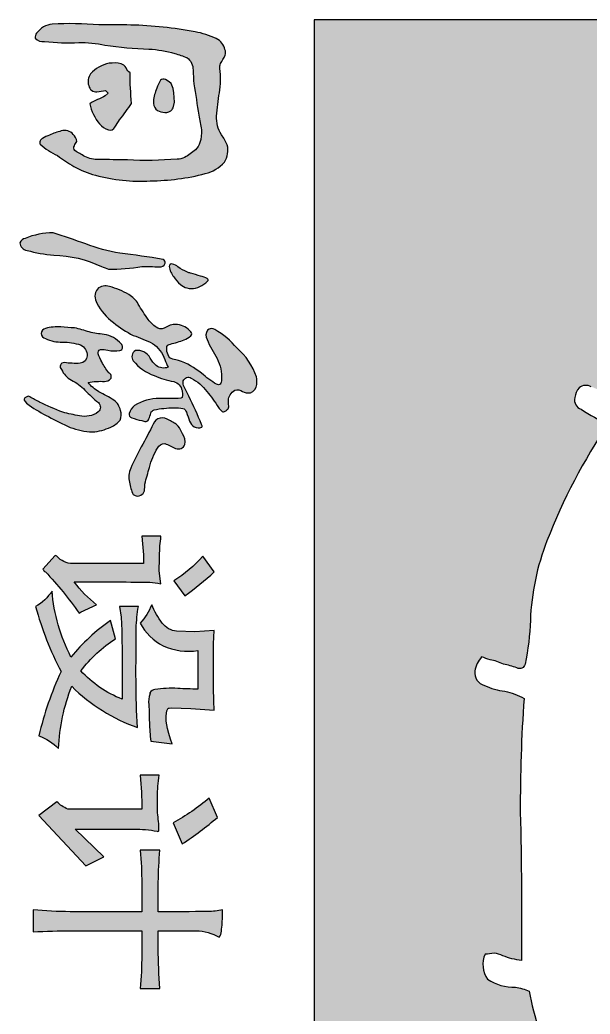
# Model space of a CAD drawing. Extents: x 190999 to 918899, y -200814 to 215286.
# Drawn here: x 701066 to 702026, y 41633 to 43308 of the extents above; entities that cross this region are included whole.
import ezdxf

# ---------------------------------------------------------------- set-up
doc = ezdxf.new("R2010")
doc.units = 0
doc.header["$LTSCALE"] = 1000
doc.header["$MEASUREMENT"] = 0
doc.layers.add('图框', color=189, linetype='Continuous')

# ---------------------------------------------------------------- blocks, each defined once
blk = doc.blocks.new('TJAD_TK_LOGO')
at = {"layer": '图框'}
blk.add_hatch(color=256, dxfattribs=at).paths.add_polyline_path([(0.30881, 0.23874, -0.055111), (0.29784, 0.21796, -0.399817), (0.28891, 0.21309, -0.15154), (0.28133, 0.2164, -0.301448), (0.28053, 0.2256, 0.010306), (0.2893, 0.24801, -0.01851), (0.21581, 0.32957, -0.103184), (0.1567, 0.4231, -0.120959), (0.15591, 0.5005, 0.063512), (0.16829, 0.63755, 0.024265), (0.16327, 0.7157, -0.039016), (0.15889, 0.75855, -0.148803), (0.16723, 0.79521, -0.063522), (0.18987, 0.8185, -0.021561), (0.19907, 0.82694), (0, 0.9887), (0, 0.01362), (1.2, 0.01362), (0.90146, 0.25621, -0.02734), (0.86981, 0.23178, -0.056811), (0.80151, 0.19546, -0.043653), (0.74279, 0.17808, 0.070224), (0.73982, 0.16763, -0.155586), (0.73364, 0.14639, -0.268078), (0.71452, 0.14446, 0.046034), (0.71379, 0.15138, -0.10837), (0.71572, 0.15799, 0.067272), (0.7193, 0.17228, 0.007869), (0.60595, 0.17138, -0.018474), (0.51903, 0.17421, 0.089356), (0.51345, 0.15953, -0.084297), (0.50899, 0.14409, -0.378712), (0.49792, 0.13661, -0.129516), (0.48718, 0.14176, 0.010082), (0.48935, 0.14827, -0.06366), (0.49267, 0.15853, -0.047427), (0.49601, 0.17002, 0.412458), (0.49282, 0.17498, 0.04646), (0.45909, 0.17906, -0.083304), (0.3984, 0.19177, -0.056916)])
h = blk.add_hatch(color=256, dxfattribs=at)
h.paths.add_polyline_path([(0.10873, -0.05491, 0.215782), (0.09553, -0.05275, 0.067417), (0.08779, -0.05724, -0.168397), (0.07232, -0.06076, -0.018722), (0.05574, -0.05869, 0.069135), (0.03714, -0.05842, -0.211583), (0.03218, -0.05714, 0.012327), (0.02711, -0.05422, 0.18165), (0.02269, -0.05457, 0.234564), (0.01449, -0.06074, 0.06939), (0.00916, -0.07729, 0.040114), (0.00395, -0.12645, 0.00862), (0.00375, -0.15091, 0.034302), (0.00327, -0.1865, 0.240525), (0.0113, -0.19919, 0.151405), (0.01402, -0.19955, 0.254247), (0.01649, -0.19239, 0.038225), (0.01739, -0.1663, -0.061608), (0.01937, -0.14627, 0.026815), (0.02232, -0.11266, -0.054652), (0.02568, -0.09285, -0.028262), (0.0289, -0.08353, -0.253686), (0.03845, -0.0789, 0.007206), (0.0489, -0.07823, -0.006599), (0.07291, -0.07455, 0.009999), (0.08406, -0.07232, -0.062381), (0.09343, -0.0735, -0.15567), (0.09932, -0.0771, -0.051163), (0.10517, -0.0853, -0.102101), (0.10655, -0.0911, -0.03095), (0.10716, -0.12911, 0.010088), (0.1069, -0.15035, -0.131285), (0.10385, -0.16266, -0.019629), (0.10055, -0.16832, -0.485137), (0.0962, -0.16962, 0.001583), (0.09304, -0.16774, 0.165296), (0.08754, -0.17043, 0.24859), (0.0847, -0.17846, 0.066176), (0.08819, -0.18856, 0.038595), (0.09085, -0.19449, 0.378365), (0.09511, -0.19569, 0.077759), (0.10383, -0.18264, 0.016012), (0.1121, -0.17001, 0.054651), (0.1183, -0.15521, 0.087206), (0.12308, -0.11158, 0.064902), (0.11732, -0.06845, 0.144064)])
h.paths.add_polyline_path([(0.06293, -0.0931), (0.05587, -0.09345), (0.05255, -0.09416), (0.04865, -0.09568), (0.04733, -0.09705), (0.04569, -0.09985, 0.333571), (0.04615, -0.10377, 0.045952), (0.0523, -0.10668, 0.064784), (0.06222, -0.1092, 0.210865), (0.06838, -0.10722, 0.127927), (0.0706, -0.102, 0.211886), (0.06964, -0.09583, 0.12013), (0.06739, -0.09414)], flags=17)
h.paths.add_polyline_path([(0.05801, -0.14597, -0.039434), (0.06091, -0.15198, 0.054133), (0.06417, -0.15783, 0.123184), (0.07961, -0.15038, 0.140353), (0.08419, -0.14293, 0.284617), (0.08279, -0.13908, -0.012464), (0.07634, -0.13501, 0.016141), (0.06387, -0.12585, -0.029736), (0.04059, -0.1269, -0.149024), (0.03671, -0.12998, 0.190304), (0.03354, -0.13396, 0.089845), (0.03323, -0.14305, 0.171078), (0.04134, -0.15721, 0.249801), (0.05028, -0.15864, 0.378768), (0.05496, -0.15291, 0.031236), (0.05396, -0.14582), (0.05606, -0.14387)], flags=17)
h.paths.add_polyline_path([(0.1936, -0.08079, -0.130766), (0.19291, -0.08319, -0.049), (0.18892, -0.09044, 0.175351), (0.18666, -0.09554, 0.389375), (0.18856, -0.09712, 0.146359), (0.19656, -0.09355, 0.079034), (0.20238, -0.08857, 0.101244), (0.20504, -0.08357, 0.132531), (0.20509, -0.07695, 0.067751), (0.20313, -0.07222, 0.050259), (0.19962, -0.06756, 0.454265), (0.19802, -0.06776, 0.06765), (0.19603, -0.07314, 0.007561)])
h.paths.add_polyline_path([(0.189, -0.10405, 0.313541), (0.18617, -0.10017, 0.335576), (0.18324, -0.10182, 0.015792), (0.17845, -0.13487, -0.057755), (0.17122, -0.16083, 0.000363), (0.16282, -0.18592, 0.094511), (0.1671, -0.20717, 0.230423), (0.17048, -0.2113, 0.369117), (0.17636, -0.2058, 0.039319), (0.18004, -0.1854, -0.109188), (0.18865, -0.14886, 0.00425), (0.19075, -0.14342, 0.032369), (0.18872, -0.11801, -0.025515)])
h.paths.add_polyline_path([(0.25102, -0.04521, 0.093827), (0.23626, -0.06331, 0.302072), (0.23734, -0.06786, 0.296548), (0.24437, -0.06812, 0.04254), (0.25901, -0.06043, -0.129019), (0.27527, -0.05713, -0.117204), (0.27854, -0.05807, -0.328405), (0.27863, -0.06082, -0.051459), (0.27028, -0.07234, 0.085646), (0.26041, -0.08997, 0.031903), (0.25968, -0.09323, -0.315533), (0.2562, -0.09791, -0.134544), (0.25087, -0.09904, -0.408117), (0.24789, -0.09607, 0.035639), (0.24446, -0.08508, 0.084333), (0.24163, -0.08058, 0.358627), (0.239, -0.08019, 0.227473), (0.23293, -0.09196, 0.148882), (0.23501, -0.09939, -0.254787), (0.23576, -0.10589, -0.110418), (0.22904, -0.11309, -0.032156), (0.21733, -0.12074, 0.122106), (0.21017, -0.12795, 0.074479), (0.20351, -0.14426, 0.233421), (0.20583, -0.15203, 0.316166), (0.21674, -0.15233, 0.122903), (0.23149, -0.13972, 0.056501), (0.2413, -0.12461, -0.025506), (0.24744, -0.10996, -0.174643), (0.25974, -0.10056, 0.004602), (0.26569, -0.09791, -0.251477), (0.26433, -0.10705, -0.130218), (0.2586, -0.1116, 0.16089), (0.25394, -0.11648, 0.172735), (0.25297, -0.123, 0.448793), (0.26068, -0.12462, 0.141971), (0.27201, -0.10857, 0.057248), (0.27645, -0.09448, -0.334885), (0.28355, -0.0873, -0.076773), (0.28765, -0.08706, -0.545841), (0.28944, -0.08936, -0.008092), (0.28947, -0.10449, 0.139136), (0.2949, -0.12355, 0.144746), (0.30102, -0.12771, 0.355116), (0.30413, -0.12627, 0.046986), (0.30639, -0.118, 0.052614), (0.30719, -0.11484, 0.237681), (0.30569, -0.11282, 0.025436), (0.30154, -0.11144, -0.354836), (0.29798, -0.10747, -0.049448), (0.29676, -0.09347, -0.035628), (0.29688, -0.08834, -0.387964), (0.30011, -0.08395, -0.009611), (0.30707, -0.08144, 0.187317), (0.31131, -0.07779, 0.232403), (0.31149, -0.07214, 0.143525), (0.31048, -0.07193, 0.022411), (0.28787, -0.08211, -0.00319), (0.27951, -0.08605, -0.206179), (0.27602, -0.08631, -0.165764), (0.2735, -0.0838, -0.217969), (0.27396, -0.08024, -0.110096), (0.28414, -0.06838, -0.031862), (0.29641, -0.05943, 0.078929), (0.29938, -0.05673, 0.264707), (0.29958, -0.05476, 0.034215), (0.29797, -0.05249, 0.174735), (0.29567, -0.0516, 0.001752), (0.29173, -0.05176, -0.177458), (0.28672, -0.05046, -0.140307), (0.28313, -0.04688, -0.275752), (0.28421, -0.04116, 0.167681), (0.28518, -0.03499, 0.301407), (0.27875, -0.03022, 0.08311), (0.27295, -0.03039, 0.130737)])
h.paths.add_polyline_path([(0.32652, -0.11847, 0.027579), (0.34335, -0.12668, 0.154526), (0.35366, -0.12749, 0.082415), (0.36305, -0.12456, 0.312986), (0.36339, -0.11874, 0.221824), (0.36023, -0.11605, 0.031656), (0.35497, -0.11576, -0.00721), (0.34222, -0.11217, -0.071904), (0.32742, -0.10602, -0.267193), (0.32396, -0.10047, -0.023267), (0.32783, -0.09218, 0.395574), (0.32474, -0.08508, 0.188464), (0.31659, -0.0869, 0.051998), (0.31067, -0.09021, 0.108508), (0.30624, -0.09716, 0.200123), (0.30448, -0.10411, 0.191616), (0.30784, -0.10864, -0.01282)])
h.paths.add_polyline_path([(0.30608, -0.13452, 0.188222), (0.29868, -0.13444, 0.20573), (0.29086, -0.13934, 0.018376), (0.28523, -0.14924, -0.117409), (0.27726, -0.15919, -0.060927), (0.27652, -0.14647, 0.215117), (0.27449, -0.14189, 0.470033), (0.26991, -0.14327, -0.045545), (0.26161, -0.14865, -0.074224), (0.25533, -0.15138, -0.568137), (0.25204, -0.14853, -0.07678), (0.25261, -0.1441, 0.100197), (0.25291, -0.13462, 0.387299), (0.25016, -0.1327, 0.118665), (0.24778, -0.13382, 0.185429), (0.24063, -0.14689, -0.018374), (0.23868, -0.15828, 0.026924), (0.2355, -0.1694, -0.013447), (0.23485, -0.18001, 0.097057), (0.23614, -0.1921, 0.277047), (0.23979, -0.19511, 0.192921), (0.24295, -0.19325, 0.125735), (0.24645, -0.17965, -0.084178), (0.24859, -0.16484, -0.292454), (0.2566, -0.15981, -0.427415), (0.26267, -0.16618, -0.039723), (0.26209, -0.17726, 0.744354), (0.26739, -0.1794, 0.173973), (0.27532, -0.17211, -0.079593), (0.28307, -0.16154, 0.037997), (0.29227, -0.15177, -0.536451), (0.30021, -0.15191, -0.220641), (0.30271, -0.16567, -0.033334), (0.30002, -0.17849, -0.02197), (0.29224, -0.19619, -0.036413), (0.28804, -0.20418, 0.059035), (0.2879, -0.20461, 0.221247), (0.28943, -0.20774, 0.229092), (0.29073, -0.20794, 0.104052), (0.29378, -0.20555, 0.039622), (0.30341, -0.1893, 0.031663), (0.31161, -0.17279, 0.083922), (0.31512, -0.15585, 0.095464), (0.3114, -0.14182, 0.118136)])
h.paths.add_polyline_path([(0.4291, -0.09353), (0.44053, -0.08526, 0.028783), (0.42211, -0.06266), (0.41019, -0.07147, -0.06685)])
h.paths.add_polyline_path([(0.42146, -0.10468), (0.40216, -0.10424), (0.39689, -0.1036), (0.3948, -0.1036), (0.3948, -0.11808), (0.40067, -0.11756), (0.40921, -0.11688), (0.41579, -0.11682), (0.41581, -0.17089, -0.223037), (0.41019, -0.18294, -0.003297), (0.4095, -0.1842), (0.42002, -0.19363, 0.201777), (0.42211, -0.19175, -0.033526), (0.45364, -0.16593, -0.02738), (0.44733, -0.15271, -0.067274), (0.42982, -0.16972, -0.004515), (0.43005, -0.11204, -0.051491), (0.43122, -0.1036)])
h.paths.add_polyline_path([(0.46807, -0.07755), (0.4676, -0.0915, -0.202539), (0.4614, -0.10236, -0.066868), (0.44733, -0.11051, -0.101276), (0.46132, -0.11934, 0.145344), (0.47883, -0.10169, 0.140249), (0.48235, -0.07526, -0.003162), (0.51176, -0.07526, -0.016144), (0.51129, -0.09062, 0.052901), (0.51222, -0.1087, 0.214665), (0.51458, -0.1118, 0.093296), (0.51526, -0.11177, 0.137117), (0.52383, -0.11261, 0.000424), (0.53728, -0.11228, 0.022294), (0.55168, -0.11115), (0.55378, -0.09479), (0.55018, -0.09606), (0.54575, -0.09745), (0.54187, -0.09845), (0.53626, -0.0994), (0.53235, -0.09952), (0.52659, -0.0985), (0.52611, -0.09634), (0.52663, -0.08054), (0.52787, -0.06266), (0.52081, -0.06308), (0.51093, -0.06329), (0.49811, -0.0633), (0.48593, -0.0633), (0.47708, -0.06322), (0.46694, -0.06266)])
h.paths.add_polyline_path([(0.50564, -0.12249, -0.002263), (0.46519, -0.12238, -0.028919), (0.44874, -0.12067), (0.44874, -0.13509), (0.45682, -0.13396), (0.46696, -0.13323, -0.001197), (0.50121, -0.13318, 0.000411), (0.51947, -0.13318, -0.117897), (0.49774, -0.16467, -0.081518), (0.47324, -0.13823), (0.45923, -0.14199, 0.067412), (0.48726, -0.17222, -0.099344), (0.43681, -0.1867, -0.117302), (0.44874, -0.1993, 0.051291), (0.49846, -0.17979, 0.052048), (0.54747, -0.19677, -0.102524), (0.55727, -0.18168, -0.086164), (0.50967, -0.1716, 0.112398), (0.54117, -0.12122, -0.018709)])
h.paths.add_polyline_path([(0.60357, -0.11808), (0.60357, -0.17474, -0.094232), (0.59799, -0.18294), (0.60848, -0.19677), (0.64699, -0.16088), (0.64, -0.14704), (0.61899, -0.16907), (0.619, -0.12415, -0.058001), (0.62065, -0.10566, 0.319569), (0.61987, -0.10491, 0.045142), (0.60635, -0.10616, 0.020451), (0.59438, -0.10608, -0.034776), (0.57766, -0.10486), (0.57766, -0.11934, -0.030546)])
h.paths.add_polyline_path([(0.60988, -0.06013), (0.59518, -0.06644, -0.049542), (0.61409, -0.09414), (0.6302, -0.08721, 0.030356)])
h.paths.add_polyline_path([(0.65953, -0.10544, -0.019379), (0.6351, -0.10422), (0.6351, -0.11934, -0.02608), (0.6603, -0.11811), (0.68202, -0.11808), (0.68201, -0.17288, -0.021278), (0.68061, -0.20118), (0.69744, -0.20118, -0.017067), (0.69672, -0.1716), (0.69672, -0.11808), (0.71484, -0.11808, -0.024313), (0.74086, -0.11934), (0.74086, -0.10422, -0.018656), (0.71028, -0.10548), (0.69672, -0.10548), (0.69672, -0.07652, -0.143011), (0.70162, -0.05889, 0.162811), (0.69702, -0.05723, 0.035376), (0.68467, -0.0564, 0.004148), (0.68061, -0.05637, -0.046173), (0.68193, -0.06752, -0.00345), (0.68202, -0.10548, -0.001359)])
h.paths.add_polyline_path([(0.76652, -0.06949), (0.76652, -0.08539), (0.80784, -0.08539), (0.80784, -0.20041), (0.82572, -0.20041), (0.82572, -0.08539), (0.86704, -0.08539), (0.86704, -0.06949)])
h.paths.add_polyline_path([(0.93015, -0.15693, -0.040499), (0.92914, -0.17436, -0.3078), (0.91502, -0.18754, -0.189438), (0.89731, -0.18447, -0.186489), (0.88996, -0.17209, -0.07743), (0.88937, -0.158), (0.87229, -0.158, 0.198241), (0.8816, -0.19383, 0.214326), (0.9098, -0.20387, 0.249549), (0.9415, -0.19073, 0.135294), (0.94802, -0.16413), (0.94802, -0.06949), (0.93015, -0.06949)])
h.paths.add_polyline_path([(1.02845, -0.06949), (1.00882, -0.06949), (0.96019, -0.20041), (0.9786, -0.20041), (0.99256, -0.1613), (1.04408, -0.1613), (1.05795, -0.20041), (1.07724, -0.20041)])
h.paths.add_polyline_path([(1.01859, -0.08824), (1.03886, -0.14601), (0.99805, -0.14601)], flags=16)
h.paths.add_polyline_path([(1.09077, -0.06949), (1.09077, -0.20041), (1.13993, -0.20041, 0.229129), (1.18201, -0.18269, 0.179316), (1.19708, -0.13429, 0.181564), (1.18256, -0.08585, 0.220204), (1.14063, -0.06949)])
h.paths.add_polyline_path([(1.10855, -0.0846), (1.13914, -0.0846, -0.337188), (1.17463, -0.1078, -0.124189), (1.1773, -0.15172, -0.40123), (1.13914, -0.18442), (1.10855, -0.18442)], flags=16)
blk.add_lwpolyline([(0, 0.9887), (0, 0.01362), (1.2, 0.01362)], close=True, dxfattribs=at)
for points in [[(0.28053, 0.2256, 0.301448), (0.28133, 0.2164, 0.15154), (0.28891, 0.21309, 0.399817), (0.29784, 0.21796, 0.055111), (0.30881, 0.23874, 0.056916), (0.3984, 0.19177, 0.083304), (0.45909, 0.17906, -0.046418), (0.49278, 0.17499, -0.509372), (0.49554, 0.1688, 0.042269), (0.49267, 0.15853, 0.06366), (0.48935, 0.14827, -0.010082), (0.48718, 0.14176, 0.129516), (0.49792, 0.13661, 0.378712), (0.50899, 0.14409, 0.084297), (0.51345, 0.15953, -0.089356), (0.51903, 0.17421, 0.018474), (0.60595, 0.17138, -0.007869), (0.7193, 0.17228, -0.067272), (0.71572, 0.15799, 0.10837), (0.71379, 0.15138, -0.046034), (0.71452, 0.14446, 0.268078), (0.73364, 0.14639, 0.155586), (0.73982, 0.16763, -0.070224), (0.74279, 0.17808, 0.043653), (0.80151, 0.19546, 0.056811)], [(0.60988, -0.06013), (0.59518, -0.06644, -0.049542), (0.61409, -0.09414), (0.6302, -0.08721, 0.030356), (0.60988, -0.06013, -0.367543)], [(0.70162, -0.05889, 0.162811), (0.69702, -0.05723, 0.035376), (0.68467, -0.0564, 0.004148), (0.68061, -0.05637, -0.046173), (0.68193, -0.06752, -0.00345), (0.68202, -0.10548, -0.001359), (0.65953, -0.10544, -0.019379), (0.6351, -0.10422), (0.6351, -0.11934, -0.02608), (0.6603, -0.11811), (0.68202, -0.11808), (0.68201, -0.17288, -0.021278), (0.68061, -0.20118), (0.69744, -0.20118, -0.017067), (0.69672, -0.1716), (0.69672, -0.11808), (0.71506, -0.11808, -0.024106), (0.74086, -0.11934), (0.74086, -0.10422, -0.018656), (0.71028, -0.10548), (0.69672, -0.10548), (0.69672, -0.07652, -0.143011), (0.70162, -0.05889, -0.556347)], [(0.1979, -0.06797, 0.064778), (0.19603, -0.07314, 0.007561), (0.1936, -0.08079, -0.130766), (0.19291, -0.08319, -0.049), (0.18892, -0.09044, 0.145283), (0.18678, -0.09459, 0.551757), (0.18856, -0.09712, 0.146359), (0.19656, -0.09355, 0.079034), (0.20238, -0.08857, 0.101244), (0.20504, -0.08357, 0.132531), (0.20509, -0.07695, 0.09128), (0.20217, -0.07073, 0.033188), (0.19977, -0.06772, 0.58845), (0.1979, -0.06797, 1.283189)], [(0.44053, -0.08526, 0.028783), (0.42211, -0.06266), (0.41019, -0.07147, -0.06685), (0.4291, -0.09353), (0.44053, -0.08526)], [(0.32396, -0.10047, -0.023267), (0.32783, -0.09218, 0.395574), (0.32474, -0.08508, 0.188464), (0.31659, -0.0869, 0.051998), (0.31067, -0.09021, 0.108508), (0.30624, -0.09716, 0.200123), (0.30448, -0.10411, 0.239968), (0.3091, -0.10926, -0.011966), (0.32652, -0.11847, 0.026796), (0.34286, -0.12647, 0.16248), (0.35366, -0.12749, 0.082415), (0.36305, -0.12456, 0.312986), (0.36339, -0.11874, 0.221824), (0.36023, -0.11605, 0.031656), (0.35497, -0.11576, -0.00721), (0.34222, -0.11217, -0.071904), (0.32742, -0.10602, -0.267193), (0.32396, -0.10047, -1.034673)], [(0.06739, -0.09414), (0.06293, -0.0931), (0.05587, -0.09345), (0.05255, -0.09416), (0.04865, -0.09568), (0.04733, -0.09705), (0.04569, -0.09985), (0.04569, -0.09985, 0.333571), (0.04615, -0.10377, 0.045952), (0.0523, -0.10668, 0.064784), (0.06222, -0.1092, 0.210865), (0.06838, -0.10722, 0.127927), (0.0706, -0.102, 0.211886), (0.06964, -0.09583, 0.12013), (0.06739, -0.09414, 0.205248)], [(0.18324, -0.10182, 0.015792), (0.17845, -0.13487, -0.057755), (0.17122, -0.16083, 0.000363), (0.16282, -0.18592, 0.094511), (0.1671, -0.20717, 0.230423), (0.17048, -0.2113, 0.369117), (0.17636, -0.2058, 0.039319), (0.18004, -0.1854, -0.109188), (0.18865, -0.14886, 0.00425), (0.19075, -0.14342, 0.032369), (0.18872, -0.11801, -0.024093), (0.18895, -0.10482, 0.365167), (0.18617, -0.10017, 0.335576), (0.18324, -0.10182, -4.82272)], [(0.43122, -0.1036), (0.42146, -0.10468), (0.40216, -0.10424), (0.39689, -0.1036), (0.3948, -0.1036), (0.3948, -0.1036), (0.3948, -0.11808), (0.40067, -0.11756), (0.40921, -0.11688), (0.41579, -0.11682), (0.41581, -0.17096, -0.221898), (0.41019, -0.18294, -0.003297), (0.4095, -0.1842), (0.42002, -0.19363, 0.201777), (0.42211, -0.19175, -0.033526), (0.45364, -0.16593, -0.02738), (0.44733, -0.15271, -0.067274), (0.42982, -0.16972, -0.004515), (0.43005, -0.11204, -0.051491), (0.43122, -0.1036, 1.276431)], [(0.44874, -0.12058), (0.44874, -0.13509), (0.45682, -0.13396), (0.46696, -0.13323, -0.001197), (0.50121, -0.13318, 0.000411), (0.51947, -0.13318, -0.117897), (0.49774, -0.16467, -0.081518), (0.47324, -0.13823), (0.45923, -0.14199, 0.067412), (0.48726, -0.17222, -0.099344), (0.43681, -0.1867, -0.117302), (0.44874, -0.1993, 0.051291), (0.49846, -0.17979, 0.052048), (0.54747, -0.19677, -0.102524), (0.55727, -0.18168, -0.086164), (0.50967, -0.1716, 0.112398), (0.54117, -0.12122, -0.018709), (0.50564, -0.12249, -0.002263), (0.46519, -0.12238, -0.029288), (0.44853, -0.12064, -12.247816)], [(0.04059, -0.1269), (0.04059, -0.1269, -0.149024), (0.03671, -0.12998, 0.190304), (0.03354, -0.13396, 0.089845), (0.03323, -0.14305, 0.171078), (0.04134, -0.15721, 0.249801), (0.05028, -0.15864, 0.403637), (0.05492, -0.15243, 0.029133), (0.05396, -0.14582), (0.05606, -0.14387), (0.05801, -0.14597, -0.039434), (0.06091, -0.15198, 0.054133), (0.06417, -0.15783, 0.123184), (0.07961, -0.15038, 0.129726), (0.084, -0.14357, 0.403849), (0.08195, -0.13857, -0.010847), (0.07634, -0.13501, 0.016141), (0.06387, -0.12585, -0.029736), (0.04059, -0.1269, 49.864195)], [(0.24778, -0.13382, 0.185682), (0.24063, -0.14691, -0.018341), (0.23868, -0.15828, 0.026924), (0.2355, -0.1694, -0.013447), (0.23485, -0.18001, 0.093363), (0.236, -0.19166, 0.304335), (0.23979, -0.19511, 0.291554), (0.24377, -0.19163, 0.117574), (0.24644, -0.17874, -0.079063), (0.24859, -0.16484, -0.300592), (0.25686, -0.15981, -0.368552), (0.26264, -0.1652, -0.043209), (0.26209, -0.17726, 0.744354), (0.26739, -0.1794, 0.177438), (0.27542, -0.17192, -0.078291), (0.28307, -0.16154, 0.039946), (0.2927, -0.15124, -0.451499), (0.29984, -0.15142, -0.230308), (0.30271, -0.16567, -0.033334), (0.30002, -0.17849, -0.02197), (0.29224, -0.19619, -0.034481), (0.28829, -0.20377, 0.327695), (0.28819, -0.20606, 0.128468), (0.28943, -0.20774, 0.229092), (0.29073, -0.20794, 0.151567), (0.29478, -0.20411, 0.035943), (0.30341, -0.1893, 0.031663), (0.31161, -0.17279, 0.083922), (0.31512, -0.15585, 0.095464), (0.3114, -0.14182, 0.118136), (0.30608, -0.13452, 0.188222), (0.29868, -0.13444, 0.20573), (0.29086, -0.13934, 0.021251), (0.28442, -0.15082, -0.101043), (0.27726, -0.15919, -0.060927), (0.27652, -0.14647, 0.215117), (0.27449, -0.14189, 0.470033), (0.26991, -0.14327, -0.045545), (0.26161, -0.14865, -0.074224), (0.25533, -0.15138, -0.417651), (0.25212, -0.14975, -0.097649), (0.25261, -0.1441, 0.097114), (0.25295, -0.13491, 0.421439), (0.25016, -0.1327, 0.118665), (0.24778, -0.13382, 0.480434)]]:
    blk.add_lwpolyline(points, format="xyb", dxfattribs=at)
for points in [[(0.27295, -0.03039, 0.130737), (0.25102, -0.04521, 0.088699), (0.23688, -0.0622, 0.387064), (0.23734, -0.06786, 0.296548), (0.24437, -0.06812, 0.04254), (0.25901, -0.06043, -0.129019), (0.27527, -0.05713, -0.117204), (0.27854, -0.05807, -0.328405), (0.27863, -0.06082, -0.051459), (0.27028, -0.07234, 0.085646), (0.26041, -0.08997, 0.042347), (0.25953, -0.09431, -0.257362), (0.2562, -0.09791, -0.134544), (0.25087, -0.09904, -0.408117), (0.24789, -0.09607, 0.033303), (0.24473, -0.08578, 0.096312), (0.24163, -0.08058, 0.428215), (0.2386, -0.0805, 0.197066), (0.23302, -0.09069, 0.173607), (0.23501, -0.09939, -0.254787), (0.23576, -0.10589, -0.110418), (0.22904, -0.11309, -0.032156), (0.21733, -0.12074, 0.123756), (0.2101, -0.12807, 0.067355), (0.20389, -0.14276, 0.278531), (0.20583, -0.15203, 0.316166), (0.21674, -0.15233, 0.122903), (0.23149, -0.13972, 0.056501), (0.2413, -0.12461, -0.025506), (0.24744, -0.10996, -0.174643), (0.25974, -0.10056, 0.004602), (0.26569, -0.09791, -0.251477), (0.26433, -0.10705, -0.130218), (0.2586, -0.1116, 0.16089), (0.25394, -0.11648, 0.172735), (0.25297, -0.123, 0.448793), (0.26068, -0.12462, 0.141971), (0.27201, -0.10857, 0.060529), (0.27661, -0.09364, -0.306995), (0.28355, -0.0873, -0.076773), (0.28765, -0.08706, -0.332365), (0.28942, -0.08815, -0.00874), (0.28947, -0.10449, 0.139136), (0.2949, -0.12355, 0.144746), (0.30102, -0.12771, 0.411443), (0.30432, -0.12577, 0.044065), (0.30639, -0.118, 0.052614), (0.30719, -0.11484, 0.288852), (0.30519, -0.11263, 0.027434), (0.3007, -0.11122, -0.22073), (0.29821, -0.10866, -0.053716), (0.29676, -0.09347, -0.048058), (0.29709, -0.08656, -0.264203), (0.30011, -0.08395, -0.009366), (0.30689, -0.0815, 0.189138), (0.31125, -0.0779, 0.23794), (0.31149, -0.07214, 0.298753), (0.30949, -0.07233, 0.021447), (0.28787, -0.08211, -0.00319), (0.27951, -0.08605, -0.206179), (0.27602, -0.08631, -0.165764), (0.2735, -0.0838, -0.217969), (0.27396, -0.08024, -0.110096), (0.28414, -0.06838, -0.031862), (0.29641, -0.05943, 0.078929), (0.29938, -0.05673, 0.347861), (0.29926, -0.05425, 0.026782), (0.29797, -0.05249, 0.206765), (0.29522, -0.05162, 0.001894), (0.29096, -0.0518, -0.151169), (0.28672, -0.05046, -0.140307), (0.28313, -0.04688, -0.275752), (0.28421, -0.04116, 0.167681), (0.28518, -0.03499, 0.301407), (0.27875, -0.03022, 0.08311)], [(0.08406, -0.07232, -0.064608), (0.09376, -0.07358, -0.148081), (0.09932, -0.0771, -0.051163), (0.10517, -0.0853, -0.102101), (0.10655, -0.0911, -0.03095), (0.10716, -0.12911, 0.010316), (0.1069, -0.15083, -0.114991), (0.10436, -0.16169, -0.026322), (0.09994, -0.16927, -0.36855), (0.0962, -0.16962, 0.001583), (0.09304, -0.16774, 0.165296), (0.08754, -0.17043, 0.284311), (0.08496, -0.17964, 0.058684), (0.08819, -0.18856, 0.035482), (0.0906, -0.19402, 0.42388), (0.09511, -0.19569, 0.077759), (0.10383, -0.18264, 0.016012), (0.1121, -0.17001, 0.060529), (0.11877, -0.15356, 0.083781), (0.12308, -0.11158, 0.063229), (0.1176, -0.06953, 0.154163), (0.10873, -0.05491, 0.215782), (0.09553, -0.05275, 0.067417), (0.08779, -0.05724, -0.15511), (0.07357, -0.06087, -0.020128), (0.05574, -0.05869, 0.069135), (0.03714, -0.05842, -0.152007), (0.03342, -0.05791, 0.015393), (0.02711, -0.05422, 0.18165), (0.02269, -0.05457, 0.24442), (0.0143, -0.06113, 0.067673), (0.00916, -0.07729, 0.040114), (0.00395, -0.12645, 0.00862), (0.00375, -0.15091, 0.034302), (0.00327, -0.1865, 0.219688), (0.0102, -0.19848, 0.224662), (0.01402, -0.19955, 0.254247), (0.01649, -0.19239, 0.038225), (0.01739, -0.1663, -0.061608), (0.01937, -0.14627, 0.026815), (0.02232, -0.11266, -0.054652), (0.02568, -0.09285, -0.028262), (0.0289, -0.08353, -0.253686), (0.03845, -0.0789, 0.007206), (0.0489, -0.07823, -0.006599), (0.07291, -0.07455, 0.009999)], [(0.55168, -0.11115), (0.55378, -0.09479), (0.55018, -0.09606), (0.54575, -0.09745), (0.54187, -0.09845), (0.53626, -0.0994), (0.53235, -0.09952), (0.52832, -0.09881), (0.52646, -0.09793), (0.52628, -0.09708), (0.52614, -0.09539), (0.52663, -0.08054), (0.52787, -0.06266), (0.52081, -0.06308), (0.51093, -0.06329), (0.49811, -0.0633), (0.48593, -0.0633), (0.47708, -0.06322), (0.46694, -0.06266), (0.46807, -0.07755), (0.4676, -0.0915, -0.202539), (0.4614, -0.10236, -0.066868), (0.44733, -0.11051, -0.101276), (0.46132, -0.11934, 0.145344), (0.47883, -0.10169, 0.140249), (0.48235, -0.07526, -0.003162), (0.51176, -0.07526), (0.51176, -0.07526, -0.016144), (0.51129, -0.09062, 0.050777), (0.5121, -0.10798, 0.255064), (0.51458, -0.1118, 0.093296), (0.51526, -0.11177, 0.137117), (0.52383, -0.11261, 0.000424), (0.53728, -0.11228, 0.022294)], [(0.57766, -0.10486), (0.57766, -0.11934, -0.030546), (0.60357, -0.11808), (0.60357, -0.17474, -0.094232), (0.59799, -0.18294), (0.60848, -0.19677), (0.64699, -0.16088), (0.64, -0.14704), (0.61899, -0.16907), (0.619, -0.12415, -0.055814), (0.62051, -0.10635, 0.652499), (0.61959, -0.10491, 0.044194), (0.60635, -0.10616, 0.020451), (0.59438, -0.10608, -0.034776)]]:
    blk.add_lwpolyline(points, format="xyb", close=True, dxfattribs=at)
blk = doc.blocks.new('TJAD_TK_A0')
at = {"color": 1, "xscale": 22.02171320475958, "yscale": 22.02171320475958, "zscale": 22.02171320475958}
blk.add_blockref('TJAD_TK_LOGO', (2098.787, -92.377), dxfattribs=at)

msp = doc.modelspace()

# ---------------------------------------------------------------- block references
at = {"layer": '图框', "xscale": 100, "yscale": 100, "zscale": 100, "rotation": 270}
msp.add_blockref('TJAD_TK_A0', (710768.8, 253186.5), dxfattribs=at)

doc.saveas('drawing.dxf')
